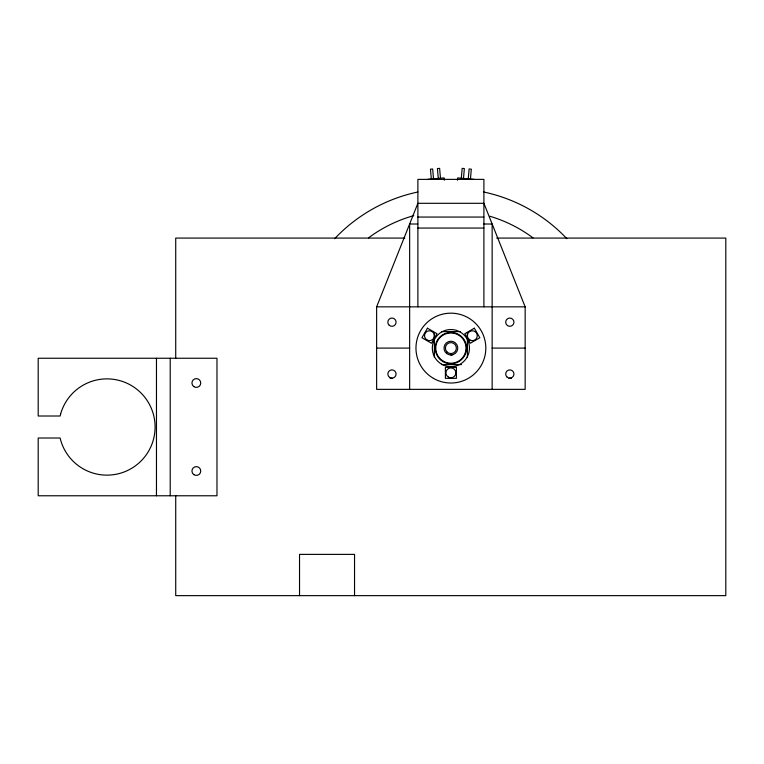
<?xml version="1.0" encoding="UTF-8"?>
<svg xmlns="http://www.w3.org/2000/svg" width="764" height="764" viewBox="0 0 764 764"><rect width="100%" height="100%" fill="white"/><g stroke="black" fill="none" stroke-linecap="round" stroke-linejoin="round"><path stroke-width="1.15" d="M457.455 180.199L457.655 177.917L474.091 179.349M461.303 178.232L462.163 168.367L464.35 168.558L463.49 178.423M468.256 178.843L469.125 168.978L471.312 169.169L470.452 179.034M376.633 306.841L417.889 203.3L483.898 203.3L525.154 306.841L525.154 389.353L376.633 389.353L376.633 306.841L525.154 306.841M427.687 179.349L444.123 177.917L444.323 180.199M417.889 217.052L483.898 217.052M417.889 224.014L409.638 224.014L409.638 389.353M483.898 224.014L492.15 224.014L492.15 389.353M417.889 228.054L483.898 228.054M404.824 238.082L175.72 238.082L175.72 358.459M496.695 238.082L725.8 238.082L725.8 595.634L175.72 595.634L175.72 495.521M441.458 331.595L460.32 331.595M376.633 348.097L409.638 348.097M492.15 348.097L525.154 348.097M441.458 364.6L461.504 364.6M440.484 178.232L439.615 168.367L437.428 168.558L438.288 178.423M433.522 178.843L432.663 168.978L430.466 169.169L431.335 179.034M483.898 306.841L483.898 179.378L417.889 179.378L417.889 306.841M467.396 332.77L467.396 357.523M434.391 333.954L434.391 357.523M354.544 595.634L354.544 554.377L299.536 554.377L299.536 595.634M170.219 358.249L170.219 495.769M156.467 358.249L156.467 495.769M368.506 237.89A137.52 137.52 0 0 1 413.754 215.649M489.886 216.26A137.52 137.52 0 0 1 533.014 237.89M452.88 354.639A6.876 6.876 0 0 1 450.76 354.974M509.015 378.419A4.259 4.259 0 0 1 511.345 378.342M390.175 378.342A4.259 4.259 0 0 1 392.505 378.419M334.67 238.693A159.523 159.523 0 0 1 417.898 191.993M483.622 191.993A159.523 159.523 0 0 1 566.85 238.693M60.585 414.126L60.117 416.008L38.2 416.008L38.2 358.249L216.976 358.249L216.976 495.769L38.2 495.769L38.2 438.011L60.117 438.011L60.585 439.883A48.132 48.132 0 0 0 134.684 466.355A48.132 48.132 0 0 0 134.684 387.663A48.132 48.132 0 0 0 60.585 414.126M427.439 328.205L421.938 337.736L431.469 343.237L436.97 333.706L427.439 328.205M474.339 328.205L464.818 333.706L470.318 343.237L479.84 337.736L474.339 328.205M456.394 367.35L445.393 367.35L445.393 378.352L456.394 378.352L456.394 367.35M193.817 386.603A4.403 4.403 0 0 0 200.731 383.394A4.403 4.403 0 0 0 194.495 379.011A4.403 4.403 0 0 0 193.817 386.603M193.817 474.616A4.403 4.403 0 0 0 200.731 471.407A4.403 4.403 0 0 0 194.495 467.024A4.403 4.403 0 0 0 193.817 474.616M389.268 325.302A4.126 4.126 0 0 0 396.019 322.952A4.126 4.126 0 0 0 390.605 318.282A4.126 4.126 0 0 0 389.268 325.302M507.124 377.139A4.126 4.126 0 0 0 513.866 374.79A4.126 4.126 0 0 0 508.461 370.12A4.126 4.126 0 0 0 507.124 377.139M389.65 377.426A4.126 4.126 0 0 0 396.077 374.322A4.126 4.126 0 0 0 390.165 370.301A4.126 4.126 0 0 0 389.65 377.426M507.497 325.588A4.126 4.126 0 0 0 513.933 322.475A4.126 4.126 0 0 0 508.022 318.464A4.126 4.126 0 0 0 507.497 325.588M447.093 352.08A5.501 5.501 0 0 0 456.232 349.396A5.501 5.501 0 0 0 449.337 342.816A5.501 5.501 0 0 0 447.093 352.08M446.644 353.503A6.876 6.876 0 0 0 457.693 349.072A6.876 6.876 0 0 0 448.334 341.709A6.876 6.876 0 0 0 446.644 353.503M442.671 360.799A15.127 15.127 0 0 0 466.002 348.861A15.127 15.127 0 0 0 443.999 334.632A15.127 15.127 0 0 0 442.671 360.799M443.053 361.668A15.681 15.681 0 0 0 466.565 348.097A15.681 15.681 0 0 0 443.053 334.517A15.681 15.681 0 0 0 443.053 361.668M469.85 340.009A4.947 4.947 0 0 0 477.28 335.721A4.947 4.947 0 0 0 469.85 331.433A4.947 4.947 0 0 0 469.85 340.009M426.981 340.009A4.947 4.947 0 0 0 434.401 335.721A4.947 4.947 0 0 0 426.981 331.433A4.947 4.947 0 0 0 426.981 340.009M441.611 364.17A18.565 18.565 0 0 0 469.459 348.097A18.565 18.565 0 0 0 441.611 332.015A18.565 18.565 0 0 0 441.611 364.17M433.427 378.342A34.934 34.934 0 0 0 485.818 348.097A34.934 34.934 0 0 0 433.427 317.843A34.934 34.934 0 0 0 433.427 378.342M448.411 377.139A4.947 4.947 0 0 0 455.841 372.851A4.947 4.947 0 0 0 448.411 368.563A4.947 4.947 0 0 0 448.411 377.139"/></g></svg>
